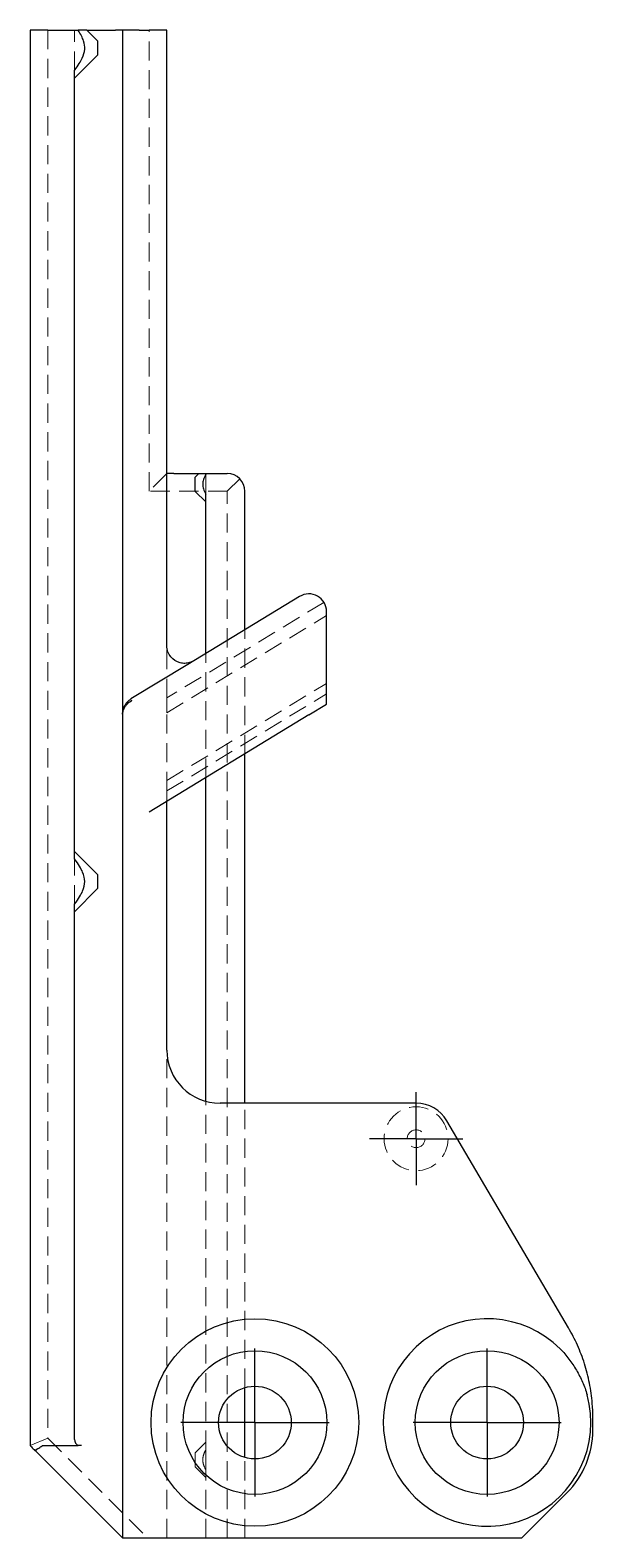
# Model space of a CAD drawing. Header units: millimetres. Extents: x 65 to 242, y 7 to 177.
# Drawn here: x 204.4 to 241.7, y 7 to 107 of the extents above.
import ezdxf

# ---------------------------------------------------------------- set-up
doc = ezdxf.new("R2010")
doc.units = ezdxf.units.MM
doc.linetypes.add('HIDDEN', pattern=[1.905, 1.27, -0.635])
doc.layers.add('10', color=7, linetype='Continuous')

# ---------------------------------------------------------------- blocks, each defined once
blk = doc.blocks.new('SW_CENTERMARKSYMBOL_4')
at = {"layer": '10', "color": 0}
for p, q in [((0, 2.5), (0, 4.912)), ((0, 0), (0, 2.5)), ((-2.5, 0), (-4.912, 0)), ((0, 0), (-2.5, 0)), ((0, 0), (0, -2.5)), ((0, 0), (2.5, 0)), ((2.5, 0), (4.912, 0)), ((0, -2.5), (0, -4.912))]:
    blk.add_line(p, q, dxfattribs=at)
blk = doc.blocks.new('SW_CENTERMARKSYMBOL_5')
at = {"layer": '10', "color": 0}
for p, q in [((0, 2.5), (0, 4.912)), ((0, 0), (0, 2.5)), ((-2.5, 0), (-4.912, 0)), ((0, 0), (-2.5, 0)), ((0, 0), (0, -2.5)), ((0, 0), (2.5, 0)), ((2.5, 0), (4.912, 0)), ((0, -2.5), (0, -4.912))]:
    blk.add_line(p, q, dxfattribs=at)
blk = doc.blocks.new('SW_CENTERMARKSYMBOL_6')
at = {"layer": '10', "color": 0}
for p, q in [((0, 2.5), (0, 3.088)), ((0, 0), (0, 2.5)), ((-2.5, 0), (-3.088, 0)), ((0, 0), (-2.5, 0)), ((0, 0), (0, -2.5)), ((0, 0), (2.5, 0)), ((2.5, 0), (3.088, 0)), ((0, -2.5), (0, -3.088))]:
    blk.add_line(p, q, dxfattribs=at)

msp = doc.modelspace()

# ---------------------------------------------------------------- linework, layer by layer
at = {"color": 7, "linetype": 'Continuous', "lineweight": 25}
for p, q in [((204.388, 107), (204.388, 45.344)), ((205.564, 107), (204.388, 107)), ((205.564, 107), (207.558, 107)), ((208.858, 106.294), (208.152, 107)), ((208.198, 107), (210.035, 107)), ((210.505, 107), (210.035, 107)), ((211.623, 107), (210.505, 107)), ((210.505, 107), (210.505, 67.594)), ((211.623, 107), (212.27, 107)), ((213.447, 107), (212.27, 107)), ((213.447, 67.988), (213.447, 107)), ((208.858, 106.294), (208.858, 105.352)), ((207.329, 103.823), (208.858, 105.352)), ((207.329, 52.028), (207.329, 104.324)), ((213.917, 77.588), (213.447, 77.588)), ((213.917, 77.588), (215.564, 77.588)), ((215.565, 77.588), (215.329, 77.352)), ((215.329, 76.882), (215.329, 77.352)), ((216.035, 77.547), (216.035, 77.588)), ((216.035, 77.588), (217.447, 77.588)), ((215.329, 76.411), (215.329, 76.882)), ((215.329, 76.411), (216.035, 75.705)), ((216.035, 65.66), (216.035, 76.217)), ((218.623, 67.235), (218.623, 76.412)), ((222.247, 69.441), (214.827, 64.924)), ((224.035, 62.294), (224.035, 68.436)), ((210.505, 67.594), (210.505, 61.606)), ((213.447, 66.178), (213.447, 67.988)), ((214.827, 64.924), (211.07, 62.638)), ((211.1, 62.518), (211.131, 62.537)), ((222.858, 61.578), (224.035, 62.294)), ((210.505, 61.606), (210.505, 61.597)), ((210.505, 61.597), (210.505, 7)), ((222.858, 61.578), (212.27, 55.132)), ((218.623, 35.824), (218.623, 59)), ((216.035, 35.951), (216.035, 57.424)), ((213.447, 39.353), (213.447, 55.849)), ((208.858, 51), (207.329, 52.529)), ((207.329, 48.529), (208.858, 50.058)), ((208.858, 51), (208.858, 50.058)), ((207.329, 45.344), (207.329, 49.03)), ((204.388, 45.344), (204.388, 37.857)), ((207.329, 37.025), (207.329, 45.344)), ((204.388, 37.857), (204.388, 13.95)), ((207.329, 13.529), (207.329, 37.025)), ((229.981, 35.824), (216.976, 35.824)), ((240.065, 20.933), (232.011, 34.661)), ((218.623, 12.328), (218.623, 16.967)), ((241.682, 14.142), (241.682, 14.98)), ((204.388, 13.95), (204.388, 13.118)), ((205.197, 13.118), (205.564, 13.118)), ((205.564, 13.118), (207.572, 13.118)), ((207.8, 13.118), (207.572, 13.118)), ((204.73, 12.776), (210.035, 7.471)), ((239.959, 9.983), (236.976, 7)), ((210.505, 7), (210.035, 7.471)), ((210.505, 7), (211.623, 7)), ((211.623, 7), (236.976, 7))]:
    msp.add_line(p, q, dxfattribs=at)
at = {"color": 7, "linetype": 'HIDDEN', "lineweight": 18}
for p, q in [((205.564, 107), (205.564, 13.605)), ((207.329, 104.324), (207.329, 107)), ((212.27, 76.412), (212.27, 107)), ((213.447, 77.588), (212.27, 76.412)), ((216.035, 77.547), (216.035, 76.217)), ((217.447, 76.412), (218.278, 77.244)), ((217.447, 76.412), (212.27, 76.412)), ((217.447, 7), (217.447, 76.412)), ((223.863, 69.048), (213.447, 62.707)), ((213.447, 61.731), (224.035, 68.176)), ((218.623, 59), (218.623, 67.235)), ((213.447, 62.707), (213.447, 66.178)), ((216.035, 57.424), (216.035, 65.66)), ((213.447, 57.226), (224.035, 63.671)), ((213.447, 56.537), (224.035, 62.983)), ((213.447, 62.707), (213.447, 61.731)), ((213.447, 56.537), (213.447, 61.731)), ((213.447, 55.849), (213.447, 56.537)), ((207.329, 49.03), (207.329, 52.028)), ((213.447, 7), (213.447, 39.353)), ((216.035, 12.841), (216.035, 35.951)), ((218.623, 16.967), (218.623, 35.824)), ((205.564, 13.605), (204.388, 13.118)), ((205.564, 13.605), (212.169, 7)), ((216.035, 13.352), (215.329, 12.647)), ((215.329, 12.176), (215.329, 12.647)), ((215.329, 11.705), (215.329, 12.176)), ((216.035, 12.841), (216.035, 11.511)), ((218.623, 7), (218.623, 12.328)), ((215.329, 11.705), (216.035, 11)), ((216.035, 7), (216.035, 11.511))]:
    msp.add_line(p, q, dxfattribs=at)
for radius in [2.118, 0.588]:
    msp.add_circle((229.969, 33.471), radius, dxfattribs=at)
at = {"color": 7, "linetype": 'Continuous', "lineweight": 25}
for centre, radius in [((219.284, 14.647), 6.882), ((219.284, 14.647), 4.765), ((234.675, 14.647), 4.765), ((219.284, 14.647), 2.412), ((234.675, 14.647), 2.412)]:
    msp.add_circle(centre, radius, dxfattribs=at)
for centre, radius, start, end in [((217.447, 76.412), 1.176, 0, 90), ((222.858, 68.436), 1.176, 0, 121.32869), ((216.976, 39.353), 3.529, 180, 270), ((229.981, 33.471), 2.353, 30.39873, 90), ((234.675, 14.647), 6.882, 45.22085, 15.5766), ((229.917, 14.98), 11.765, 0, 4.55679), ((235.8, 14.142), 5.882, 315, 0), ((207.8, 13.529), 0.471, 180, 241.04498)]:
    msp.add_arc(centre, radius, start, end, dxfattribs=at)
for points, knots in [([(207.329, 104.324), (207.459, 104.498), (207.56, 104.645), (207.725, 104.911), (207.788, 105.029), (207.94, 105.358), (207.989, 105.545), (208.015, 105.913), (207.991, 106.093), (207.891, 106.394), (207.846, 106.499), (207.727, 106.731), (207.653, 106.856), (207.558, 107)], [0, 0, 0, 0, 0.125, 0.125, 0.25, 0.25, 0.5, 0.5, 0.75, 0.75, 0.875, 0.875, 1, 1, 1, 1]), ([(208.152, 107), (208.152, 107), (208.115, 107), (207.983, 107), (207.926, 107), (207.776, 107), (207.682, 107), (207.558, 107)], [0, 0, 0, 0, 0.5, 0.5, 0.75, 0.75, 1, 1, 1, 1]), ([(215.572, 77.588), (215.57, 77.588), (215.564, 77.588), (215.631, 77.588), (215.785, 77.588), (215.941, 77.588), (216.035, 77.588)], [0, 0, 0, 0, 0.079147, 0.291728, 0.571453, 1, 1, 1, 1]), ([(216.035, 77.547), (215.959, 77.412), (215.909, 77.297), (215.844, 77.082), (215.829, 76.982), (215.829, 76.882)], [0, 0, 0, 0, 0.5, 0.5, 1, 1, 1, 1]), ([(215.829, 76.882), (215.829, 76.782), (215.844, 76.682), (215.909, 76.466), (215.959, 76.351), (216.035, 76.217)], [0, 0, 0, 0, 0.5, 0.5, 1, 1, 1, 1]), ([(215.235, 65.173), (215.17, 65.134), (215.04, 65.072), (214.819, 65.009), (214.562, 64.99), (214.164, 65.062), (213.775, 65.299), (213.502, 65.748), (213.447, 66.032), (213.447, 66.178)], [0.0929397, 0.0929397, 0.0929397, 0.0929397, 0.1314097, 0.1698798, 0.2468198, 0.3237598, 0.4776399, 0.5545799, 0.6315199, 0.6315199, 0.6315199, 0.6315199]), ([(211.066, 62.635), (211.005, 62.593), (210.874, 62.502), (210.716, 62.319), (210.595, 62.104), (210.525, 61.882), (210.507, 61.723), (210.506, 61.645), (210.505, 61.638), (210.505, 61.633), (210.505, 61.631), (210.505, 61.63), (210.505, 61.63), (210.505, 61.632), (210.506, 61.641), (210.506, 61.67), (210.511, 61.7), (210.514, 61.721)], [0, 0, 0, 0, 0.16654, 0.359329, 0.538715, 0.718083, 0.881596, 0.890821, 0.897932, 0.900863, 0.903517, 0.906051, 0.908645, 0.914615, 0.922377, 0.944723, 1, 1, 1, 1]), ([(211.05, 62.488), (211.021, 62.471), (210.964, 62.437), (210.889, 62.379), (210.823, 62.321), (210.766, 62.261), (210.718, 62.203), (210.678, 62.147), (210.627, 62.065), (210.577, 61.964), (210.541, 61.856), (210.523, 61.777), (210.512, 61.713), (210.506, 61.654), (210.506, 61.62), (210.505, 61.606)], [0, 0, 0, 0, 0.087063, 0.169021, 0.24589, 0.317685, 0.384425, 0.446134, 0.50283, 0.643839, 0.753141, 0.821888, 0.877245, 0.948955, 1, 1, 1, 1]), ([(210.796, 62.291), (210.818, 62.316), (210.889, 62.395), (210.984, 62.451), (211.05, 62.49)], [0, 0, 0, 0, 0.31043, 1, 1, 1, 1]), ([(207.329, 49.03), (207.471, 49.218), (207.577, 49.376), (207.749, 49.659), (207.814, 49.784), (207.963, 50.132), (208.005, 50.33), (208.005, 50.728), (207.963, 50.926), (207.814, 51.274), (207.749, 51.399), (207.577, 51.682), (207.471, 51.84), (207.329, 52.028)], [0, 0, 0, 0, 0.125, 0.125, 0.25, 0.25, 0.5, 0.5, 0.75, 0.75, 0.875, 0.875, 1, 1, 1, 1]), ([(241.645, 15.915), (241.608, 16.373), (241.546, 16.82), (241.372, 17.698), (241.26, 18.132), (240.992, 18.973), (240.837, 19.38), (240.571, 19.974), (240.478, 20.17), (240.279, 20.555), (240.174, 20.747), (240.065, 20.933)], [0, 0, 0, 0, 0.25, 0.25, 0.5, 0.5, 0.75, 0.75, 0.875, 0.875, 1, 1, 1, 1]), ([(239.522, 19.532), (239.735, 19.322), (239.925, 19.095), (240.278, 18.623), (240.44, 18.377), (240.74, 17.866), (240.878, 17.601), (241.119, 17.06), (241.224, 16.783), (241.304, 16.495)], [0, 0, 0, 0, 0.25, 0.25, 0.5, 0.5, 0.75, 0.75, 1, 1, 1, 1]), ([(204.388, 13.118), (204.388, 13.118), (204.402, 13.104), (204.453, 13.053), (204.489, 13.017), (204.569, 12.937), (204.613, 12.892), (204.689, 12.816), (204.721, 12.784), (204.73, 12.776)], [0, 0, 0, 0, 0.25, 0.25, 0.5, 0.5, 0.75, 0.75, 1, 1, 1, 1]), ([(204.73, 12.776), (204.798, 12.845), (204.874, 12.906), (204.997, 12.985), (205.039, 13.009), (205.104, 13.044), (205.125, 13.056), (205.157, 13.075), (205.167, 13.081), (205.186, 13.096), (205.197, 13.105), (205.197, 13.118)], [0, 0, 0, 0, 0.5, 0.5, 0.75, 0.75, 0.875, 0.875, 0.9375, 0.9375, 1, 1, 1, 1])]:
    msp.add_open_spline(points, degree=3, knots=knots, dxfattribs=at)
for points in [[(211.131, 62.537), (211.105, 62.521), (211.077, 62.505), (211.05, 62.49)], [(211.1, 62.518), (211.083, 62.508), (211.066, 62.498), (211.05, 62.488)], [(211.066, 62.635), (211.068, 62.636), (211.069, 62.637), (211.07, 62.638)]]:
    msp.add_open_spline(points, degree=3, dxfattribs=at)
at = {"color": 7, "linetype": 'HIDDEN', "lineweight": 18}
for points in [[(216.035, 12.841), (215.959, 12.707), (215.909, 12.592), (215.844, 12.376), (215.829, 12.276), (215.829, 12.176)], [(215.829, 12.176), (215.829, 12.076), (215.844, 11.976), (215.909, 11.76), (215.959, 11.645), (216.035, 11.511)]]:
    msp.add_open_spline(points, degree=3, knots=[0, 0, 0, 0, 0.5, 0.5, 1, 1, 1, 1], dxfattribs=at)

# ---------------------------------------------------------------- block references
at = {"layer": '10'}
for name, p in [('SW_CENTERMARKSYMBOL_6', (229.969, 33.471)), ('SW_CENTERMARKSYMBOL_5', (219.284, 14.647)), ('SW_CENTERMARKSYMBOL_4', (234.675, 14.647))]:
    msp.add_blockref(name, p, dxfattribs=at)

doc.saveas('drawing.dxf')
